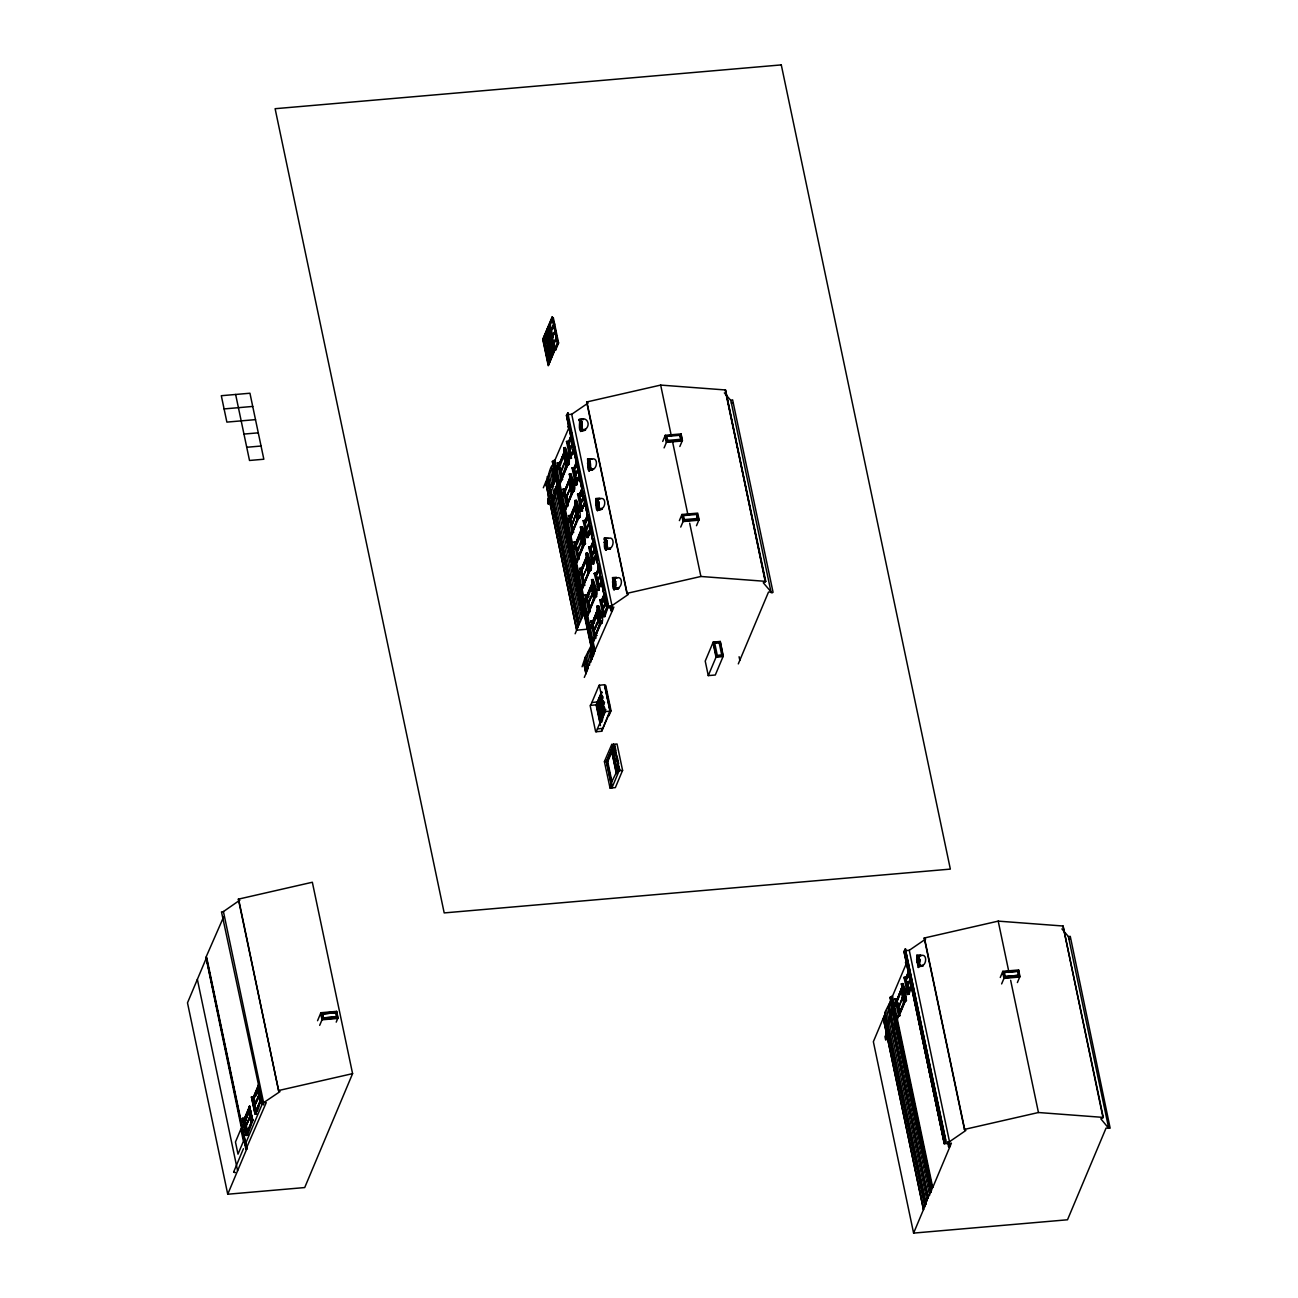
<?xml version="1.0" encoding="UTF-8"?>
<svg xmlns="http://www.w3.org/2000/svg" width="1298" height="1298" viewBox="0 0 1298 1298"><rect width="100%" height="100%" fill="white"/><g stroke="black" fill="none" stroke-linecap="round" stroke-linejoin="round"><path stroke-width="1.5" d="M553.646 486.555L550.271 486.912C556.696 481.444 555.187 447.859 548.081 476.48L579.151 624.241L578.275 624.354L547.172 476.674L548.081 476.48M554.571 472.878L554.441 476.999M887.816 1022.938L891.986 1013.04L892.002 1008.952M589.081 471.028C589.941 468.448 596.382 470.217 590.184 469.795L589.081 471.028C586.371 469.081 588.773 459.508 587.702 460.384L587.54 458.859L591.758 459.135C597.551 456.945 597.615 466.647 593.803 468.886L589.876 469.957L593.803 468.886M605.744 550.222C603.018 548.275 605.42 538.702 604.349 539.579L604.187 538.053L608.405 538.329C614.197 536.139 614.262 545.841 610.449 548.081L606.409 548.421L605.744 550.222L606.831 548.989L609.979 549.086L606.361 549.395L606.15 548.145A4.819 1.217 85.1 0 0 606.166 541.688A4.819 1.217 85.1 0 0 604.349 539.579M614.068 589.827C611.342 587.864 613.743 578.291 612.672 579.168L612.526 577.659L616.728 577.934C622.521 575.728 622.586 585.43 618.789 587.669L614.733 588.026L614.068 589.827L615.155 588.594L618.302 588.675L614.7 589L614.473 587.734A4.819 1.217 85.1 0 0 614.489 581.277A4.819 1.217 85.1 0 0 612.672 579.168M918.303 967.464L916.664 959.644L917.264 956.918L920.98 955.588C926.772 953.381 926.837 963.084 923.024 965.323L918.984 965.68L918.303 967.464L919.406 966.247M552.834 499.049L557.199 488.989A4.559 1.152 85.1 0 0 557.264 484.9L557.215 484.268A10.011 2.531 85.1 0 0 555.869 477.924L556.031 473.802M894.695 1025.014A4.559 1.152 85.1 0 0 894.809 1020.942L894.776 1020.309A10.011 2.531 85.1 0 0 893.43 1013.965L893.722 1007.962M548.373 495.706L548.097 503.835L549.232 502.115L548.113 498.854L548.097 503.835M885.917 1031.748L886.08 1039.828M243.878 1119.606L243.927 1118.227L242.45 1118.535L246.003 1135.426L247.496 1135.182L252.867 1120.369L249.443 1106.156L252.656 1120.904M556.647 469.503L558.935 462.688L557.475 462.818L558.935 464.7L556.874 470.557L559.162 465.771L556.874 470.557M566.496 441.369L570.017 458.437L571.444 458.308L570.958 457.513C571.006 449.222 565.084 437.231 568.264 442.521L572.126 433.337M562.196 495.901L564.484 489.086L563.024 489.216L564.484 491.098L562.423 496.956L564.711 492.153L562.423 496.956M579.022 495.138C579.914 493.208 575.695 494.522 578.989 494.214M579.07 576.15C586.956 558.286 573.57 588.659 581.098 569.968C582.445 567.68 577.772 568.475 581.082 568.459M595.668 574.333C596.22 572.386 593.04 573.31 595.084 574.657M894.419 1006.599C902.305 988.735 888.919 1019.108 896.447 1000.417C897.535 997.74 892.781 998.925 896.804 1000.012L903.051 985.133L901.591 985.263L902.207 987.145M249.881 1106.107L244.235 1119.509L242.466 1118.357L243.31 1119.655M256.436 1113.862C255.722 1112.045 253.921 1115.745 256.258 1112.321L256.436 1113.862L255.008 1113.976L251.455 1097.086L252.948 1096.794C255.771 1110.131 255.089 1122.429 261.158 1098.433M575.906 481.12C577.951 477.615 570.13 468.286 573.505 467.637L574.041 469.973L577.123 462.623M569.173 516.377L568.573 515.614L570.033 515.484L570.276 517.853L572.434 517.659M573.521 549.752L575.809 544.949L573.521 549.752L575.582 543.894L574.122 542.012L575.582 541.883L578.892 557.41L585.155 542.548L583.694 542.661L578.681 556.355M584.603 520.433C585.771 526.079 582.25 520.887 584.603 520.433L587.686 534.922L589.552 534.76M589.795 548.551L588.692 546.961L590.152 546.831L590.687 549.168L593.77 541.818M586.063 596.09L585.22 594.809L586.68 594.679L586.923 597.048L589.081 596.853M591.628 622.488L590.768 621.207L592.229 621.077L592.472 623.446L594.63 623.251M600.39 600.536L599.79 599.757L601.25 599.627L601.493 602.012L603.651 601.801M905.728 980.363L904.041 977.41L905.501 977.28L908.989 994.349L911.894 985.458M564.435 451.558L559.178 465.057L564.873 452.158M566.999 463.694L568.281 462.299C565.198 463.646 563.738 474.176 562.245 478.232L568.508 463.354L567.031 463.467M570.439 476.966L564.727 491.455L570.422 478.556M572.548 490.06L573.83 488.697C568.751 493.078 574.349 476.252 569.384 474.062L570.86 473.948C572.029 477.567 577.886 490.53 572.775 491.115M576.929 510.958L578.21 509.546L576.75 509.676M578.097 516.458L578.973 517.61M581.147 530.817L575.825 544.251M589.26 569.368L584.149 583.857L590.704 568.946L589.243 569.059M589.438 570.39L586.404 554.814L587.702 554.684L581.163 569.595L581.666 570.617L587.085 557.751M592.212 583.581L586.923 597.048M594.744 595.652L595.409 597.34M594.971 596.739L591.953 581.212L594.208 586.534L591.596 579.654L593.056 579.525C594.095 583.516 600.163 595.084 595.068 596.804M597.534 608.924L597.891 610.563M592.472 623.446L597.615 609.362M595.247 636.653L600.341 621.856L601.801 621.726L595.247 636.653L600.52 623.105M902.142 988.216L902.224 986.983M904.544 999.736L905.826 998.324L904.365 998.454L904.641 1000.223M904.771 1000.758L901.753 985.263L903.83 990.601L904.82 998.957M261.661 1097.865L255.966 1112.37M567.226 463.808L567.648 465.365M572.775 490.206L573.213 491.764M578.145 516.263L579.606 516.15L573.051 531.06L578.324 516.604L578.762 518.145M581.536 529.762L581.244 531.385M584.246 544.04L583.873 543.002L584.311 544.543M600.893 623.235L600.536 622.196L600.958 623.738M904.771 999.833L905.209 1001.391M261.482 1100.996L262.715 1101.807L261.498 1100.964M583.938 430.238L580.758 431.439C580.303 428.762 585.836 432.023 585.479 429.281C591.401 424.543 586.55 415.603 579.379 419.903L583.435 419.546M600.585 509.433L597.404 510.633L598.378 509.627M233.656 1171.98L235.035 1172.532L233.656 1171.98L243.424 1148.714M262.245 1104.03L263.575 1104.63L262.245 1104.03L244.998 1144.982M581.731 430.433L581.179 429.346A4.819 1.217 85.1 0 0 581.196 422.888A4.819 1.217 85.1 0 0 579.379 420.779L579.216 419.27M580.66 424.706A4.365 1.103 85.1 0 0 580.774 425.841L580.936 426.799L579.979 425.906A4.365 1.103 85.1 0 1 579.995 421.769L580.952 421.12M585.544 430.011L581.553 430.368L581.553 429.2A5.565 1.412 85.1 0 0 581.342 422.548A5.565 1.412 85.1 0 0 579.541 419.627L579.379 419.903M580.774 420.649A4.365 1.103 85.1 0 0 580.498 420.73L581.991 428.243A4.365 1.103 85.1 0 0 582.185 427.383M581.91 428.827L582.072 428.243A4.365 1.103 85.1 0 0 582.007 424.105L581.845 423.132L580.401 427.918A4.365 1.103 85.1 0 0 581.569 429.265L580.985 421.006M588.562 460.774L588.319 461.358A4.365 1.103 85.1 0 0 588.302 465.495L588.546 466.469L590.119 462.542M589.746 469.243L589.876 468.789A5.565 1.412 85.1 0 0 589.665 462.153A5.565 1.412 85.1 0 0 587.864 459.232L591.758 459.135M591.109 467.767L590.395 467.832M602.126 508.475L598.037 509.806L597.826 508.54A4.819 1.217 85.1 0 0 597.843 502.083A4.819 1.217 85.1 0 0 596.025 499.973L595.863 498.464L600.082 498.74C605.874 496.534 605.939 506.236 602.126 508.475L598.2 508.394A5.565 1.412 85.1 0 0 597.989 501.742A5.565 1.412 85.1 0 0 596.204 498.821L600.082 498.74M597.583 505.993L596.626 505.1A4.365 1.103 85.1 0 1 596.707 500.947L597.145 499.925A4.365 1.103 85.1 0 1 597.729 500.055M596.707 500.947L598.216 508.459A4.365 1.103 85.1 0 1 597.129 507.096L598.232 501.288A4.365 1.103 85.1 0 0 598.021 500.541M597.648 499.633A4.819 1.217 85.1 0 0 596.48 504.776A4.592 1.168 85.1 0 0 598.573 508.086L598.654 507.437A4.365 1.103 85.1 0 0 598.735 503.283L599.287 502.261M596.853 500.282L598.719 507.437M605.906 545.598L604.949 544.689A4.365 1.103 85.1 0 1 604.965 540.552L605.468 539.53A4.365 1.103 85.1 0 1 606.637 540.877L605.452 546.701A4.365 1.103 85.1 0 0 606.539 548.064L606.409 548.421M607.756 546.961L607.042 547.026M612.526 577.659L616.518 577.302M613.37 580.141L613.289 580.141A4.365 1.103 85.1 0 0 613.289 584.295L613.516 585.252M614.733 588.026L614.863 587.588A5.565 1.412 85.1 0 0 614.635 580.936A5.565 1.412 85.1 0 0 612.851 578.016L616.728 577.934M923.024 965.323L918.935 966.637L918.724 965.388A4.819 1.217 85.1 0 0 918.741 958.93A4.819 1.217 85.1 0 0 916.923 956.821L916.761 955.296L920.769 954.955M918.481 962.84L917.524 961.948A4.365 1.103 85.1 0 1 917.605 957.794L918.53 957.048M918.984 965.68L919.098 965.241A5.565 1.412 85.1 0 0 918.887 958.589A5.565 1.412 85.1 0 0 917.102 955.669L916.761 955.296M919.373 964.868L919.617 964.284A4.365 1.103 85.1 0 0 919.73 963.408M239.789 900.195L223.061 911.829L221.487 911.861L262.488 1103.43L280.027 1091.586L278.583 1090.531L238.345 899.157L312.347 882.251L352.585 1073.641L304.706 1187.556L227.734 1194.225L187.496 1002.835L206.382 957.94L246.604 1149.314L206.382 957.94M574.608 446.561L570.747 455.76L571.509 458.194L570.049 458.324L574.349 449.433M579.881 473.608L576.296 482.158C576.036 483.959 576.312 486.555 576.815 483.181L579.898 475.831M904.917 999.833L899.287 1013.251C899.011 1015.036 899.287 1017.632 899.79 1014.257L906.053 999.379L904.592 999.509M252.948 1096.794L252.948 1097.605M573.505 468.464L573.505 467.637M570.033 516.312L570.033 515.484M573.294 548.697L575.582 541.883M590.152 547.659L590.152 546.831M586.68 595.506L586.68 594.679M597.989 609.33L592.261 622.391L592.229 621.077M601.25 600.455L601.25 599.627M905.501 979.292L905.501 977.28M205.652 958.005L223.694 916.745M551.536 330.698L550.677 330.779L554.538 323.575L553.289 317.637L552.137 317.734L542.84 339.865L549.038 325.117M551.131 328.719L550.287 324.76L553.289 317.637M547.269 337.983L546.426 334.624L549.314 328.086L550.028 331.444L547.139 337.999L549.914 331.315L549.168 328.491L546.539 334.754L547.269 337.594M544.219 340.287C548.47 325.782 545.987 352.78 544.105 340.157L546.15 335.63L546.847 338.989L544.803 343.532M547.269 340.968L545.338 345.641L546.069 348.854L545.225 345.511C547.107 329.676 549.476 355.847 547.269 341.374M550.303 333.44L547.545 339.979C547.983 352.585 554.327 324.159 548.405 342.932C546.101 340.076 551.374 328.362 551.001 336.815M552.396 329.449L554.652 324.111L553.792 324.176M545.939 348.87L547.87 344.213L546.069 348.464M545.793 352.521L555.317 330.098L554.068 324.159L551.082 331.282L552.331 337.22M547.61 356.187C544.722 353.348 552.039 341.585 546.88 352.959L547.61 356.187L549.525 351.661L548.665 348.302M552.575 343.986L549.946 350.655L549.086 347.296L551.975 340.757L549.2 347.426M547.48 356.204L549.411 351.531L548.811 348.691M549.946 350.655L552.688 344.116L551.828 340.774M553.694 349.34L551.066 356.009L550.206 352.65C553.045 342.575 556.307 345.625 550.466 352.764L551.066 355.603L553.548 349.357M548.6 361.542C546.393 346.598 548.843 372.769 550.53 356.869L549.784 354.046L547.999 358.313L549.784 353.656L550.644 356.999L548.746 361.136M552.137 317.734L557.475 343.078L548.454 365.192L543.116 339.849M554.473 350.2L555.625 350.103L558.611 342.98L557.361 337.042L556.501 337.123M246.328 1120.401L244.17 1120.612L243.943 1119.557L249.362 1106.675M252.964 1098.108L258.383 1085.225M244.17 1120.612L249.816 1107.194L252.218 1120.937M253.191 1099.163L258.886 1084.674L253.256 1098.076L251.488 1096.924L255.041 1113.862L256.501 1113.733M253.597 1099.26L258.124 1088.097M249.849 1116.653L248.664 1110.974L249.865 1108.395M257.621 1089.963L253.678 1099.357L254.781 1104.63L258.724 1095.252L257.669 1089.541M246.117 1124.263L245.371 1120.742L247.35 1116.037M255.706 1096.161L257.685 1091.472M249.719 1116.702L245.776 1126.08L244.657 1120.791L249.881 1107.697L252.445 1120.401L246.036 1135.312L242.466 1118.357M249.849 1116.361L250.985 1113.684M259.989 1092.235L259.584 1094.847M245.825 1126.632L251.066 1113.781M254.846 1105.198L260.087 1092.332M249.849 1117.351L245.906 1126.729L247.026 1132.018M249.995 1117.026L251.114 1114.333M260.135 1092.9L259.73 1095.512M246.944 1133.803L252.656 1119.314M255.738 1111.299L261.385 1097.897M246.701 1133.446L246.393 1134.987M246.734 1132.748L252.429 1119.85M256.031 1111.266L261.433 1098.4M246.717 1135.036L244.154 1121.31M255.949 1113.067L255.495 1112.532M245.89 1149.379L205.944 957.324M227.734 1194.225L246.604 1149.314M246.182 1148.714L266.252 1102.602L263.64 1102.813L223.402 911.439M566.447 415.376L606.685 606.766L566.447 415.376L567.778 412.878L608.308 604.235L607.545 606.052L611.958 605.663L628.329 594.435L626.885 593.381L700.888 576.474L765.739 581.358L725.501 389.968L660.666 385.084L586.647 401.991L626.966 593.608M566.885 415.344L606.701 607.74L613.857 607.107L612.445 610.466C609.233 611.423 614.603 610.969 611.342 607.188M569.384 424.527L567.307 414.662L568.07 412.845M317.556 1020.715L320.898 1012.732L336.653 1011.369L338.015 1017.843L336.214 1022.126M591.012 645.836L585.171 657.437L587.41 668.064L594.354 653.511L593.008 653.105L552.38 461.407L554.96 460.109L569.157 427.204L568.07 427.366L569.254 427.496M543.327 487.788L547.902 476.918L550.79 490.709M322.439 1013.981L335.582 1012.716L336.36 1016.853L323.283 1017.989L322.439 1013.981L335.582 1012.716M319.681 1025.339L322.261 1019.206L320.898 1012.732M561.953 478.264L567.372 465.382L563.754 447.875L565.311 447.55C566.35 451.526 572.402 463.094 567.323 464.83M566.626 454.446L565.311 447.55M559.178 465.057L564.89 450.568M570.812 438.059L568.199 443.624L571.834 433.37M568.199 443.624L572.061 434.424M568.183 444.322L566.463 441.547M564.873 452.564L560.379 465.187M571.947 435.722L569.4 443.754M552.429 486.766L555.901 478.118M555.933 478.735L556.988 484.446L553.678 492.705M548.519 503.802L548.535 498.821M560.785 470.833L566.496 458.226M569.79 449.384L573.083 441.271M566.123 458.502L561.628 471.125M573.197 441.661L570.649 449.692M580.141 426.864L581.585 422.093A4.365 1.103 85.1 0 0 581.309 421.347M553.629 492.153L557.621 484.284M336.653 1011.369L337.772 1018.443L322.018 1019.806L320.655 1013.349M559.649 483.765C564.435 470.265 559.909 487.999 559.422 482.71L561.71 477.907L559.162 465.771M561.726 477.21L567.372 463.792M561.71 477.907L559.422 482.71M570.731 456.458L570.017 458.437M570.747 455.76L574.397 447.339M567.226 465.398L566.415 454.268L563.835 447.664M550.628 505.084L551.65 502.651M570.974 456.815L574.057 449.465M336.36 1016.853L323.348 1017.859L322.504 1013.852M572.921 491.78L569.384 474.062M574.333 491.098L570.86 473.948M570.146 478.589L570 476.999M564.727 491.455L569.919 477.518M573.521 468.967L576.62 461.601M576.912 461.569L573.813 468.919L572.045 467.767L575.566 484.835L576.28 482.856L576.993 484.706M573.748 470.022L576.831 462.656M573.732 470.72L573.456 469.341M565.214 491.65L570.422 478.962M574.235 470.201L576.166 465.317M571.201 483.278L570.406 487.221L570.017 481.866M566.334 496.923L570.276 487.545M575.339 475.49L577.967 469.227L575.403 476.041M571.623 484.625L566.382 497.491L570.406 488.21M571.672 485.192L570.552 487.87L571.655 493.159M575.485 476.139L578.113 469.892M572.791 489.492L567.502 504.662L574.057 489.752L572.58 489.865M567.486 505.36L565.198 510.163L566.317 505.896M567.275 503.608L572.921 490.19M566.593 505.896L564.971 509.108M576.296 482.158L579.687 474.776M565.198 510.163L567.21 505.344M567.502 504.662L572.953 491.017L571.964 480.666L573.424 480.536M576.523 483.213L579.606 475.863M589.389 464.749L588.805 467.507A4.365 1.103 85.1 0 0 589.892 468.87M578.47 518.178L574.852 500.671L576.409 500.347C578.097 504.224 582.51 516.507 578.616 517.642L575.306 502.018L577.383 507.356L578.194 515.728M577.35 505.457L576.409 500.347M569.595 520.157L567.972 523.354L569.092 519.103M570.065 516.799L575.549 503.397L575.695 504.987M581.455 496.209L579.297 496.42L579.07 495.365L582.169 487.999M569.368 519.086L567.745 522.299M575.76 503.9L570.341 516.766L568.573 515.614L572.11 532.683L573.602 532.44L573.343 531.028L572.142 532.569L573.456 532.31M575.988 503.364L576.604 501.888L575.144 502.018L575.42 503.77M582.461 487.967L579.07 495.365M567.972 523.354L570.26 518.551L572.807 530.704L570.747 536.561L573.035 531.758L570.747 536.561M570.276 517.853L575.923 504.435M579.297 496.42L582.38 489.054M571.477 517.983L575.988 504.954M579.281 497.118L578.827 496.582M579.703 496.501L582.38 490.125M570.763 518.048L575.42 508.605M582.413 490.352L580.498 496.55M575.825 513.943L572.596 523.272M583.516 495.625L581.601 501.823M571.931 523.889L577.172 511.023M580.952 502.44L583.581 495.787M575.955 514.608L572.726 523.921M577.221 511.59L576.101 514.268L577.204 519.557M583.662 496.29L581.747 502.488M577.918 515.209L575.485 502.001M578.34 515.89L573.051 531.06M570.52 535.506L572.807 530.704M572.84 530.006L578.47 516.588M585.447 502.229L582.072 509.611L584.944 501.19M581.845 508.556L584.457 503.007M582.072 509.611L585.155 502.261M578.6 557.459L584.019 544.576L580.401 527.069L581.958 526.728C585.268 528.026 586.112 550.028 583.873 543.002M580.693 528.416L580.969 530.168M585.43 543.894L581.958 526.728M575.614 543.197L581.098 529.795M584.619 521.764L587.718 514.397M582.153 528.286L575.906 543.164L574.122 542.012L577.659 559.081L579.151 558.838L578.892 557.41L577.659 559.081L579.151 558.838M587.231 516.198L584.911 521.715L583.143 520.563L586.664 537.632L588.172 537.388L590.233 530.46M581.098 531.385L582.38 529.341L580.92 529.47M584.846 522.818L587.945 515.452M576.231 544.349L581.536 531.353M585.252 522.899L588.221 515.42M580.401 534.727L582.25 531.985L580.401 534.727L581.504 540.017M588.611 515.176L586.047 522.932M577.432 550.028L582.64 537.323M586.436 528.578L589.73 520.466M582.786 537.697L578.275 550.32M589.86 520.855L587.296 528.886M596.804 506.058L598.443 502.131M576.296 562.959C581.082 549.46 576.555 567.194 576.069 561.904L578.356 557.102L575.809 544.949M578.389 556.404L584.019 542.986M586.647 532.18C587.248 536.317 587.053 539.627 587.394 534.954L590.493 527.588M578.356 557.102L576.069 561.904M587.377 535.652L588.091 537.502M590.006 529.406L587.394 534.954M587.621 536.009L591.482 526.81M584.149 583.857L589.568 570.974L585.95 553.467L587.507 553.126C588.611 555.301 594.533 573.002 589.341 569.919M586.242 554.814L587.085 556.161M588.821 560.022L587.507 553.126M578.843 575.095L581.147 570.293L579.654 568.573L583.208 585.479L584.7 585.236L584.441 583.808C582.121 587.248 583.905 583.532 584.635 585.349M581.163 569.595L586.647 556.193L586.793 557.767M590.168 548.162L594.046 538.962M593.559 540.763L590.46 548.113L588.692 546.961L592.212 564.03L593.721 563.786L596.545 555.025M581.374 570.649L586.891 556.534M590.395 549.216L593.494 541.85M581.861 570.844L587.085 558.14M590.882 549.395L594.159 541.315M582.98 576.426L588.903 563.656M591.985 554.976L595.279 546.864M583.11 576.783L588.335 564.095M595.409 547.253L592.845 555.284M589.438 568.686L589.016 569.708L590.152 569.611M581.845 589.357C586.631 575.858 582.104 593.592 581.618 588.302L583.922 583.5L581.358 571.347M593.657 563.9C592.034 560.752 592.926 566.253 592.943 561.353L596.82 552.153M583.922 583.5L581.618 588.302M583.938 582.802L589.665 569.741M592.943 561.353L596.593 552.932M589.86 570.942L588.611 559.86L590.071 559.73M593.17 562.407L596.269 555.041M605.128 545.663L606.783 541.737A4.592 1.168 85.1 0 0 605.03 539.903A4.592 1.168 85.1 0 0 605.257 546.539A4.592 1.168 85.1 0 0 607.026 547.204M595.117 597.372L591.596 579.654M596.528 596.691L593.056 579.525M592.423 583.646L592.196 582.591L592.342 584.165M586.242 599.335L584.619 602.548L585.739 598.281M586.712 595.993L592.115 583.11M599.319 568.216L595.944 575.614L598.816 567.194M586.015 598.281L584.392 601.493M599.108 567.161L595.717 574.56M584.619 602.548L586.907 597.745L589.097 608.162M595.944 575.614L599.043 568.248M592.634 584.149L587.215 597.015L589.698 610.255L595.636 596.804M592.634 584.538L588.14 597.177M599.027 569.303L596.431 575.793L597.891 579.249M590.768 590.931L591.353 587.864M593.17 587.799L593.657 589.195M575.144 633.765L578.957 624.679L551.618 494.652M579.151 624.241L584.084 612.851M588.529 602.515L592.472 593.137M597.534 581.082L600.163 574.819M588.578 603.083L593.819 590.217M600.228 574.982L597.599 581.634L600.309 575.485M592.602 593.803L588.659 603.181L590.119 606.637M593.884 590.785L592.748 593.462L593.867 598.751M594.987 595.084L589.779 609.151M587.394 615.755C592.18 602.256 587.653 619.99 587.167 614.7L588.513 611.488M589.487 609.2L595.117 595.782M600.552 585.09L598.719 588.805L601.591 580.384M588.789 611.488L587.167 614.7M598.492 587.751L601.883 580.352M589.698 610.255L594.89 596.317M598.719 588.805L601.818 581.439M662.726 441.417L665.306 435.284L681.061 433.921L682.424 440.395L679.844 446.512M600.666 623.77L597.064 606.263L598.605 605.923C599.644 609.914 605.712 621.482 600.617 623.202M664.089 447.891L666.669 441.758L665.306 435.284M667.691 440.541L666.896 436.404L679.99 435.268L680.817 439.276L667.74 440.411M599.027 608.535L598.605 605.923M595.798 638.032L594.306 638.259L595.539 636.604L595.798 638.032L594.306 638.259L590.768 621.207L592.553 622.359L597.745 608.989M591.791 625.733L590.168 628.946L591.969 623.089M601.266 600.942L604.365 593.592M591.564 624.679L589.941 627.891M603.878 595.393L601.558 600.909L599.79 599.757L603.31 616.826L604.819 616.582L608.421 605.971M590.168 628.946L592.456 624.143M601.493 602.012L604.592 594.646M598.183 610.547L592.878 623.543L595.328 635.549L597.177 635.387M602.694 602.126L604.868 594.614M598.881 619.146L597.048 613.922L598.897 611.18M601.98 602.191L605.274 594.37M595.652 618.886L597.632 614.197L593.689 623.575M598.167 619.195L598.946 615.268L600.406 615.138L599.79 616.615M605.728 601.217L603.813 607.415M594.127 629.481L600 616.453M603.148 608.032L605.777 601.38M600.13 625.084L598.297 619.86L600.147 617.118M605.858 601.883L603.943 608.064M615.106 581.326L614.879 580.482L613.776 586.29A4.365 1.103 85.1 0 0 614.863 587.653L613.792 579.119A4.365 1.103 85.1 0 1 614.603 579.735M606.685 606.766L608.308 604.235M600.747 623.251L600.536 622.196M582.088 666.766L585.171 657.437M592.943 642.153C597.729 628.654 593.202 646.388 592.715 641.098L595.019 636.296L592.829 625.879M595.036 635.598L600.666 622.18M601.834 604.446C603.375 606.766 603.684 622.213 604.041 614.149L607.123 606.734M595.019 636.296L592.715 641.098M604.024 614.846L604.819 616.582M604.041 614.149L607.432 606.75M604.268 615.203L608.129 606.004M679.99 435.268L680.817 439.276M681.061 433.921L681.823 439.373M593.008 653.105L552.851 461.52M593.089 652.91L594.484 651.547L554.246 460.173M584.311 677.394L588.124 668.308L585.901 657.68M594.484 651.547L612.169 611.131M590.671 705.333L599.092 685.279L604.576 684.711L610.125 711.109L604.641 711.677L596.22 731.731M600.471 725.598L596.106 704.863L601.688 691.607M601.639 692.483L596.22 705.398L601.964 692.386M597.599 705.82C599.27 689.384 601.72 716.545 599.53 701.537C595.896 702.867 599.368 713.868 597.632 705.674M599.919 700.287L602.012 695.241M603.148 696.848L600.52 703.127L600.065 700.271L602.045 695.566M599.984 704.392L598.346 708.643M598.2 709.049L600.13 704.376M602.645 698.405L600.666 703.5L600.065 700.271M599.465 714.387L598.751 711.012L600.52 706.501L598.719 711.158L599.319 714.387L601.363 709.86L600.52 706.501M604.414 702.186L601.639 708.87L600.942 705.495L603.002 700.596M601.785 708.448L601.185 705.609L603.132 700.579M679.373 520.612L681.953 514.479L697.707 513.116L699.07 519.573L696.491 525.706M599.319 714.387L601.25 709.73M601.785 708.854L604.527 702.315M599.173 718.037L603.894 706.81M600.147 718.346L602.191 713.819L602.905 717.177C600.877 732.137 598.54 707.994 601.006 721.704M604.673 707.913L602.483 712.829L603.327 716.172L605.387 711.272M600.406 718.475L602.191 714.208L602.905 717.177M604.706 708.237L602.58 712.959L603.181 715.798M680.736 527.069L683.316 520.952L681.953 514.479M684.338 519.735L683.543 515.598L696.637 514.462L697.48 518.47L684.387 519.606M600.86 721.72L602.791 717.048M603.181 716.188L605.825 709.519M596.106 704.863L590.103 705.382L595.652 731.78L601.655 731.261L609.914 710.85L604.576 685.506L605.728 685.409L606.977 691.347L606.117 691.428M601.655 731.261L610.482 710.801L609.233 704.863M608.94 704.895L609.8 704.814L611.05 710.752L609.005 715.62L607.853 715.717M696.572 514.592L697.48 518.47M611.91 787.107L606.588 761.764L613.597 745.068L614.749 744.971L615.998 750.909L615.138 750.99L617.361 757.383L616.501 757.448L617.475 757.902L618.724 763.841L617.864 763.922L620.071 770.314L618.935 770.412M613.5 746.642L612.137 749.887L613.37 755.825M611.829 781.169L607.724 761.666L611.893 751.753M614.457 752.613L613.094 755.858L613.954 755.777M614.749 752.58L613.208 756.377L614.068 756.312M614.846 753.116L613.483 756.361L614.733 762.299M615.82 759.07L614.457 762.315L615.317 762.25M616.096 759.054L614.554 762.851L615.414 762.77M616.209 759.573L614.846 762.818L616.096 768.757M617.183 765.544L615.804 768.789L616.664 768.708M617.459 765.512L615.917 769.325L616.777 769.243M622.586 770.379L615.349 787.61L610.044 788.064L611.455 782.434L617.102 770.947L622.586 770.379L617.037 743.981L611.747 744.435L604.397 761.585L610.044 788.064M713.219 642.056L705.22 661.088L708.27 675.609L715.295 675.009L723.294 655.977L720.244 641.455L713.219 642.056L716.285 656.577L708.27 675.609M719.108 642.932L714.76 643.305L717.291 655.376L721.704 654.857L719.157 642.802M720.244 641.455L723.035 656.577L716.025 657.194L712.975 642.656L716.48 642.364M738.302 663.895L768.481 592.115L771.093 591.888L763.273 582.753L765.739 581.358M903.992 951.418L944.23 1142.808L903.992 951.418L905.323 948.919L945.853 1140.277L945.09 1142.078L949.503 1141.705L965.874 1130.461L964.43 1129.422L1038.449 1112.516L1103.284 1117.4L1063.046 926.009L998.211 921.126L924.208 938.032L964.511 1129.649M904.43 951.385L944.246 1143.765L951.402 1143.149L949.99 1146.507L948.562 1146.621L947.735 1142.678M906.929 960.569L904.852 950.704L905.615 948.887M906.604 963.619L905.631 963.408L906.458 963.262L892.505 996.15L889.925 997.448L891.061 997.773M884.717 1012.716L925.685 1204.349L884.749 1012.635L890.558 1001.115L930.796 1192.505L890.379 1001.229M885.447 1012.959L873.359 1041.71L913.597 1233.1L1067.508 1219.779L1106.026 1128.157L1108.638 1127.93L1068.4 936.539L1061.894 928.93M899.498 1014.306L904.917 1001.423L901.396 983.706L904.008 990.585M901.299 983.9L902.856 983.576L904.171 990.471M901.996 986.642L901.996 988.232M894.192 1005.544L896.48 1000.742L895.003 999.022M901.656 990.033L896.723 1001.099L901.915 987.161M905.517 978.595L909.379 969.395M908.908 971.212L905.809 978.562L904.041 977.41L907.562 994.479L909.071 994.236M896.723 1001.099L901.85 987.454M909.606 970.45L905.744 979.649L908.357 974.1M902.645 987.664L903.278 986.188L901.818 986.318M897.21 1001.293L901.153 991.607M907.334 985.425L906.15 979.747L909.509 971.764M908.259 976.664L906.231 979.844M885.642 1039.876L884.944 1036.567L886.08 1034.863M899.173 1007.167L903.538 994.171L902.743 992.418L904.43 991.737M910.628 977.313L907.399 985.685L908.584 991.364M898.459 1007.232L902.402 997.854M902.548 997.513L903.668 994.836M910.758 977.962L908.194 985.717M918.319 956.691A4.365 1.103 85.1 0 0 918.043 956.772L919.195 965.29A4.365 1.103 85.1 0 1 918.027 963.943L919.13 958.135A4.365 1.103 85.1 0 0 918.919 957.389M918.027 963.943L919.455 959.173L919.633 960.131A4.365 1.103 85.1 0 1 919.747 961.266M896.967 1018.735L899.254 1013.949L897.194 1019.79M912.17 982.602L908.292 991.802L911.942 983.381M890.379 1035.09C896.772 1025.728 895.847 1025.177 894.533 1025.177M899.287 1013.251L905.014 1000.19L904.771 1001.439L903.96 990.309L905.42 990.179L906.41 1000.531L904.544 1000.369M908.275 992.499L907.562 994.479L911.618 985.49M1000.271 977.459L1002.851 971.326L1018.606 969.963L1019.968 976.42L1017.389 982.554M1004.441 972.429L1017.535 971.31L1004.441 972.429L1005.236 976.583L1018.378 975.317L1005.236 976.583M1001.634 983.916L1004.214 977.783L1002.851 971.326M944.23 1142.808L945.561 1140.293L905.323 948.919M944.246 1143.765L944.668 1142.759M1018.606 969.963L1019.368 975.415M924.987 1204.009L931.899 1189.536L930.634 1188.936M948.497 1146.767L949.714 1147.172L932.743 1187.524L930.195 1189.033L889.925 997.448M913.597 1233.1L925.685 1204.349M916.664 959.644L918.611 957.875M730.855 400.498L732.607 399.816L773.056 592.261L772.196 592.829L771.142 592.667L730.855 400.498L724.349 392.888M578.016 467.118L576.361 467.085L577.172 466.826M583.337 492.461L581.731 492.526L582.51 491.893M597.94 559.308A2.921 1.233 -11.9 0 0 597.437 559.503L596.463 559.032M1068.335 936.669L1070.266 936.377L1110.147 1128.157L1108.67 1128.286L1100.818 1118.779L1103.284 1117.4M555.885 477.891L555.755 477.55A4.559 1.152 85.1 0 0 554.538 476.577M562.505 479.643L560.996 479.887L562.245 478.232C563.056 481.25 561.92 477.859 560.996 479.887L557.475 462.818L559.243 463.97L565.506 449.092L563.803 449.789L564.598 452.191M568.053 506.042L566.561 506.285L567.794 504.63L567.567 505.603M582.624 510.99L581.115 511.234L582.364 509.579C582.283 512.499 582.218 508.102 581.115 511.234L577.594 494.165L579.362 495.317L579.054 494.035M599.27 590.184L597.761 590.428L599.011 588.773L598.865 589.892M590.184 611.747L589.99 610.206C586.988 613.743 592.018 609.914 588.757 611.877L585.22 594.809L587.004 595.96L593.251 581.082L591.791 581.212L592.066 582.964M581.39 430.611L584.992 430.287M590.119 468.529L588.821 460.336A4.365 1.103 85.1 0 1 589.909 461.682A4.592 1.168 85.1 0 0 588.091 463.175A4.592 1.168 85.1 0 0 589.925 469.081M587.702 460.384A4.819 1.217 85.1 0 1 589.519 462.494A4.819 1.217 85.1 0 1 589.503 468.951L589.714 470.201L593.267 469.324M598.037 509.806L601.655 509.481M608.405 538.329L604.527 538.427A5.565 1.412 85.1 0 1 606.312 541.347A5.565 1.412 85.1 0 1 606.539 547.983L605.176 539.871L606.88 547.61M606.766 547.724L606.539 548.064A4.365 1.103 85.1 0 1 605.452 546.701M606.361 549.395L609.914 548.519M614.7 589L618.237 588.124M918.724 965.388L918.919 966.588M567.258 505.636L566.561 506.285L563.024 489.216L564.792 490.368L571.055 475.49L569.595 475.62L569.871 477.372M765.252 581.618L725.501 389.968M1063.046 926.009L1103.008 1117.659M579.103 419.676L583.224 418.913M595.75 498.87L599.871 498.108M597.404 510.633C594.695 508.686 597.096 499.113 596.025 499.973M567.307 414.662L571.72 414.273L588.091 403.045L586.647 401.991M904.852 950.704L909.265 950.314L925.636 939.087L924.208 938.032M550.417 470.931L552.688 481.169M549.2 473.802L551.488 484.04M546.783 479.546L577.934 627.112M555.155 493.5L581.569 618.497M553.954 496.371L580.449 621.466M588.416 651.693L590.833 662.207M587.215 654.565L589.633 665.079M584.798 660.309L587.118 670.741M585.998 673.694L583.776 663.067L585.901 673.613M591.856 702.526L597.34 701.942M597.404 728.924L602.889 728.34M889.162 1004.1L929.595 1195.377M886.745 1009.844L927.064 1201.023M884.344 1015.588L924.663 1206.767M923.543 1209.736L883.321 1018.346L923.446 1209.639M262.261 1102.7L261.076 1102.489L261.628 1101.531M609.979 549.086L610.449 548.081M618.302 588.675L618.789 587.669M923.105 966.053L920.412 966.458M571.801 439.633L570.585 439.633L571.412 439.097M571.834 440.785L570.812 440.687L571.623 440.152M588.675 519.881L587.459 519.881L588.27 519.346M591.239 532.018L590.055 532.115L590.833 531.482M909.574 976.729L908.405 976.81L909.168 976.193M574.397 453.343L573.635 453.976L574.819 453.635M585.252 506.22L585.495 506.139M593.575 545.809L593.835 545.744M598.297 589.941L594.241 573.359L596.009 574.511L595.701 573.229M587.442 463.191L588.708 462.802L587.832 462.883M595.766 502.797L597.031 502.391M604.089 542.386L605.355 541.996L604.479 542.077M612.413 581.991L613.678 581.585L612.818 581.666M574.397 452.921L573.408 452.921L574.187 452.288M591.255 533.17L590.233 533.072L591.207 532.797M593.819 545.322L592.797 545.225L593.608 544.689M909.168 975.771L908.178 975.755L908.957 975.139M568.638 425.89L567.859 426.523L569.043 426.182M576.961 465.495L576.945 466.193M579.735 478.686L579.476 479.433M579.946 479.741C577.61 480.698 582.234 480.633 580.563 479.254M585.284 505.084L584.506 505.717L586.063 505.376M588.059 518.291L587.28 518.924L588.692 518.519M596.609 558.935L595.831 559.568L596.755 559.195M601.931 584.278L601.672 585.025M602.158 585.333L601.38 585.966L602.012 585.43M604.706 597.486L604.235 598.216M604.933 598.54L604.154 599.173L605.566 598.767M906.182 961.932L905.404 962.564L906.588 962.207M239.497 900.147L238.345 899.157M278.583 1090.531L352.585 1073.641M582.786 493.208L581.91 493.483L583.516 493.24M599.433 572.402C597.745 572.71 601.201 572.986 599.984 571.655M567.972 442.569L567.956 441.239M558.951 464.003L558.935 462.688M564.5 490.401L564.484 489.086L563.008 489.378M896.512 1000.044L896.48 998.73M243.943 1119.557L243.927 1118.227M593.835 546.004L594.662 546.312A2.921 1.233 -11.9 0 1 595.165 546.117M731.374 403.029L732.753 402.721L731.52 403.013M550.287 324.76L549.151 324.857L554.652 350.444L549.314 325.1M555.138 330.649L555.998 330.568L557.248 336.507L553.402 343.71L554.262 343.629M550.433 333.829L550.887 336.685M552.899 337.172L552.039 337.237L555.901 330.049L554.652 324.111M552.153 337.772L553.013 337.691M544.349 340.271L544.949 343.516M551.975 341.147L552.688 344.116M557.475 343.078L558.611 342.98M549.086 347.296L549.8 350.265M224.1 408.919L252.737 406.436M255.511 419.627L226.874 422.11L221.309 395.712L249.946 393.229L263.835 459.232L249.508 460.466L235.636 394.478M243.959 434.067L258.286 432.834M246.734 447.275L261.06 446.025M579.379 420.779C580.449 419.919 578.048 429.492 580.758 431.439M580.985 426.993L580.482 427.902A4.365 1.103 85.1 0 0 581.634 429.265M581.179 429.346L582.007 429.979M581.423 429.638L585.479 429.281M668.989 435.544L678.838 434.7M563.754 447.875L565.214 447.745M569.79 449.092L569.773 445.506M666.669 441.758L682.424 440.395M564.322 450.974L565.101 451.623L565.733 450.146L564.679 450.941M682.164 440.996L666.409 442.358L665.047 435.885M566.415 454.268L567.875 454.138M566.885 455.695L565.198 456.377L565.96 458.243M565.652 456.88L567.112 456.75M552.77 461.715L553.678 461.812M557.459 462.98L558.886 462.867M567.404 464.619L568.865 464.489M572.012 467.945L573.44 467.815M589.503 468.951L590.217 468.886A4.819 1.217 85.1 0 0 590.428 468.172A4.592 1.168 85.1 0 1 590.184 468.692M589.308 469.876L590.184 469.795M569.303 474.273L570.763 474.143M562.034 476.48L562.002 472.894M569.806 476.674L571.282 476.544M572.434 482.093L570.747 482.775L571.818 483.57M557.751 484.949L554.473 492.737M575.598 484.722L577.058 484.592M572.694 490.725L569.757 475.62M572.953 491.017L574.414 490.887M549.232 502.115L549.768 502.358M574.852 500.671L576.312 500.541M575.355 503.072L576.831 502.943M576.701 505.587L574.852 508.329L577.156 519.979M578.973 506.934L577.513 507.064L578.502 517.415L579.963 517.285M577.383 507.356L574.949 500.46M575.566 508.264L575.955 513.619C578.973 510.925 574.235 508.946 577.983 508.491L578.843 512.58M597.826 508.54L598.67 509.173M598.2 509.546L602.207 509.205M568.556 515.777L569.984 515.663M583.11 520.741L584.554 520.612M685.636 514.738L695.485 513.894M580.401 527.069L581.877 526.939M580.855 528.416L583.922 542.11L580.855 528.416L582.932 533.754L583.743 542.126M683.316 520.952L699.07 519.573M584.522 533.332L583.062 533.462L584.051 543.813L585.512 543.684M582.932 533.754L580.498 526.858M580.969 535.003L577.026 544.381M583.548 534.89L582.137 535.717M574.105 542.175L575.533 542.061M584.927 541.477L583.435 542.321M588.659 547.139L590.103 547.01M606.15 548.145L606.993 548.778M605.955 549.07L606.831 548.989M606.523 549.151L610.531 548.811M585.95 553.467L587.426 553.337M591.985 554.684L591.969 551.098M587.929 555.739L586.518 556.566M586.664 561.061L587.069 566.399M593.235 560.622L593.218 557.037M589.097 561.288L587.394 561.969L588.335 563.851M587.848 562.472L589.308 562.342M589.6 570.211L591.061 570.082M594.208 573.538L595.652 573.408M591.499 579.865L592.975 579.735M592.018 582.267L593.478 582.137M613.581 579.46L615.366 586.631A4.365 1.103 85.1 0 0 615.301 582.494L615.933 581.455M595.62 586.128L594.159 586.258L595.149 596.609L596.609 596.48M592.212 587.459L592.618 592.797L593.397 588.87L594.857 588.74M614.473 587.734L615.317 588.367M614.846 588.74L618.854 588.4M585.203 594.971L586.631 594.857M595.019 594.906L596.025 594.273L595.409 595.75L592.131 581.196M599.757 599.936L601.201 599.806M597.064 606.263L598.524 606.134M598.8 607.48L597.34 607.61L597.437 609.362M601.169 612.526L599.708 612.656L600.698 623.008L602.175 622.878M600.195 614.084L599.157 614.879M598.735 619.471L594.792 628.865M598.881 620.136L594.938 629.514M590.752 621.369L592.18 621.255M599.984 625.409L596.966 613.824M588.821 629.043L576.653 630.195L545.663 482.223L576.734 629.984M716.285 656.577L723.294 655.977M606.231 691.948L607.091 691.883L608.34 697.821L607.48 697.886M607.578 698.421L608.438 698.34L609.687 704.279L608.827 704.36M600.649 706.891L601.363 709.86M609.914 710.85L611.05 710.752M612.705 749.838L611.553 749.936L616.469 773.332M612.591 750.114L611.439 750.212L616.355 773.592M604.495 761.666L608.032 761.358M606.588 761.764L607.724 761.666M916.648 955.717L920.98 955.588M917.053 959.319L917.929 959.238M322.618 1013.17L332.466 1012.326M919.568 966.02L922.489 965.777M322.261 1019.206L338.015 1017.843M904.008 977.572L905.452 977.459M1016.383 970.726L1002.591 971.926L1003.954 978.4L1019.709 977.021M907.334 985.117L907.318 981.548M1004.214 977.783L1019.968 976.42M903.197 992.905L904.657 992.792M904.949 1000.661L906.41 1000.531M898.33 1006.567L898.297 1002.981M899.579 1012.505L899.546 1008.935M898.589 1015.799L900.049 1015.685M258.659 1085.209L261.385 1099.487M258.594 1086.28L258.464 1084.706L258.691 1085.761M886.777 1038.157L887.313 1038.4M259.584 1095.853L254.927 1105.296L256.031 1110.569M249.654 1106.642L249.589 1107.729M249.67 1107.21L249.443 1106.156L250.092 1107.162M249.313 1111.348L245.371 1120.742M251.99 1119.882L252.867 1120.369M247.496 1135.182L246.036 1135.312L247.431 1135.296M578.957 624.679L547.724 476.918M588.124 668.308L585.203 657.356M557.28 484.803L559 485.306M894.825 1020.845L896.545 1021.348M579.671 568.41L581.455 569.562L581.131 568.281M577.561 494.343L578.308 495.203M251.455 1097.086L252.591 1098.514M593.154 656.382L557.199 488.989M575.192 453.635L575.241 453.911A2.921 1.233 -11.9 0 1 575.744 453.716M556.988 489.135L558.189 490.109M899.903 1015.539L898.557 1015.912L895.02 998.86M902.856 983.576L905.42 990.179M586.047 553.256C591.32 555.333 585.284 572.272 590.476 567.875L589.422 570.99M597.145 606.052L599.757 612.932L597.518 607.61L600.568 621.304L597.68 607.594M1017.535 971.31L1018.313 975.447M998.211 921.126L1008.984 972.429M1010.655 980.315L1038.449 1112.516M924.5 938.211L964.739 1129.601M909.265 950.314L949.503 1141.705M949.163 1142.548L949.99 1146.507M907.756 964.511L909.411 972.397M910.239 976.356L913.143 990.163M913.987 994.106L917.297 1009.893M920.623 1025.68L923.527 1039.487M924.354 1043.43L927.664 1059.217M930.99 1075.004L933.895 1088.811M934.722 1092.754L938.032 1108.541M938.876 1112.483L940.531 1120.385M941.358 1124.328L945.09 1142.078M906.036 979.617L908.584 991.753M905.306 995.826L906.329 1000.726M903.376 991.137L905.42 1000.855M901.218 991.477L903.603 1003.224M897.015 1001.066L899.579 1013.203M896.707 1001.796L898.897 1012.213M896.22 1000.742L896.431 1001.796M898.995 1013.933L899.206 1014.987M892.505 996.15L932.743 1187.524M891.791 996.215L932.029 1187.589M891.401 997.14L931.64 1188.53M890.396 997.562L930.552 1189.146M885.625 1012.521L925.863 1203.895M725.225 390.244L765.447 581.634M739.081 656.739L739.828 660.276M697.789 515.338L698.811 520.19L683.056 521.553L681.693 515.079M660.666 385.084L671.439 436.388M672.689 442.31L688.037 515.306M689.692 523.208L700.888 576.474M586.956 402.185L627.194 593.559M588.594 460.676L589.389 464.441M571.72 414.273L611.958 605.663M611.618 606.523L612.445 610.466M610.19 606.637L611.017 610.595M610.125 606.783L610.952 610.725M552.477 335.192L551.65 331.217L550.79 331.298L553.954 323.624L552.705 317.686L549.719 324.808L550.969 330.747M555.625 350.103L554.376 344.165L553.516 344.23L556.68 336.555L555.43 330.617L552.445 337.74L553.694 343.678M570.211 428.47L571.866 436.371M573.943 446.236L577.269 462.007M578.097 465.966L579.752 473.851M580.579 477.794L582.234 485.695M584.311 495.56L587.637 511.347M588.465 515.29L590.119 523.175M590.947 527.118L592.602 535.019M594.679 544.884L598.005 560.671M598.832 564.614L600.487 572.499M601.315 576.458L604.219 590.266M605.046 594.208L607.545 606.052M597.21 558.448L597.437 559.503M574.949 470.152L575.695 473.656M598.394 581.682L599.141 585.187M568.492 443.575L571.039 455.728M574.041 469.973L576.588 482.126M579.589 496.371L582.137 508.524M590.687 549.168L593.235 561.32M596.236 575.566L598.784 587.718M601.785 601.964L604.333 614.116M579.054 496.063L581.472 507.518M585.187 525.252L585.917 528.708M590.736 551.65L592.569 560.314M595.928 576.312L598.118 586.712M543.408 339.167L548.73 364.511M567.372 457.999L568.784 464.7M579.606 516.15L579.881 517.496M589.568 563.592L590.979 570.293M599.173 609.265L601.055 618.173M601.574 620.671L602.077 623.089M564.387 449.205L567.096 462.932L566.463 454.543L564.208 449.222L567.599 464.846M567.664 463.759L567.875 464.814M569.936 475.603L573.424 491.212M584.311 542.953L584.538 544.008M586.582 554.798L590.087 570.406M600.958 622.148L601.185 623.202M563.754 455.533L564.857 460.822M565.003 461.471L566.106 466.761M581.65 540.666L582.753 545.955M587.199 567.064L588.302 572.353M563.673 455.436L566.058 467.183M569.222 481.834L571.607 493.581M580.32 534.63L582.705 546.377M585.869 561.028L588.254 572.775M591.417 587.426L593.803 599.173M567.177 497.523L567.924 501.044M559.47 465.025L562.018 477.161M565.019 491.423L567.567 503.559M570.568 517.821L573.132 529.957M581.666 570.617L584.23 582.753M564.711 492.153L566.901 502.569M558.675 464.7L558.886 465.755M561.45 477.891L561.661 478.946M564.224 491.098L564.435 492.153M572.548 530.687L572.759 531.742M575.322 543.894L575.533 544.949M578.097 557.085L578.308 558.14M580.871 570.293L581.082 571.347M583.646 583.483L583.857 584.538M594.744 636.28L594.971 637.334M605.16 685.458L606.409 691.396M606.507 691.931L607.756 697.87M607.87 698.389L609.119 704.343M554.96 460.109L595.198 651.499M614.181 745.02L615.43 750.958M615.528 751.493L616.777 757.432M616.891 757.951L618.14 763.889M618.254 764.425L619.503 770.363M553.857 461.115L594.095 652.488M552.38 461.407L592.651 652.991M599.287 685.166L604.836 711.564M611.747 744.435L617.296 770.834M615.041 761.812L615.869 765.706M616.209 769.292L617.037 773.251M616.939 773.543L612.023 750.163L607.156 761.715L612.072 785.112M552.315 486.636L554.879 498.383M596.788 704.7L600.601 722.791M596.512 705.366L600.309 723.473M586.079 657.242L588.319 667.87M238.654 899.336L278.664 1090.774M259.551 1089.217L260.281 1092.689M259.616 1089.72L260.346 1093.192M261.239 1097.897L261.466 1098.952M258.919 1095.48L260.119 1101.158M257.621 1089.671L258.805 1095.35M258.87 1095.609L260.054 1101.288M254.392 1099.292L255.138 1102.813M253.532 1101.596L255.365 1110.277M251.098 1122.592L248.599 1111.12M249.849 1117.059L251.049 1122.738M246.62 1126.68L247.366 1130.201M244.462 1120.563L247.026 1132.716M206.658 957.259L246.896 1148.649M197.361 979.39L237.599 1170.764M919.39 959.173L919.552 960.147A4.592 1.168 85.1 0 0 918.87 957.21M615.22 581.52L615.382 582.477M892.083 1012.602A4.559 1.152 85.1 0 1 893.267 1013.592M919.649 964.609A4.819 1.217 85.1 0 1 917.524 962.645A4.819 1.217 85.1 0 1 918.221 956.237M918.887 957.015A4.819 1.217 85.1 0 1 919.828 962.532M919.601 964.446A4.592 1.168 85.1 0 1 917.572 962.564A4.592 1.168 85.1 0 1 918.238 956.464M918.319 961.867A4.365 1.103 85.1 0 1 918.205 960.731M918.173 959.628A4.365 1.103 85.1 0 1 918.319 957.729M614.635 579.362A4.819 1.217 85.1 0 0 613.029 582.721A4.819 1.217 85.1 0 0 615.025 587.994A4.819 1.217 85.1 0 0 614.944 580.174A4.592 1.168 85.1 0 1 614.992 587.767A4.592 1.168 85.1 0 1 613.094 582.753A4.592 1.168 85.1 0 1 614.619 579.557M607.075 547.367A4.819 1.217 85.1 0 1 604.917 545.192A4.819 1.217 85.1 0 1 605.76 539.043A4.819 1.217 85.1 0 1 607.204 546.409M605.387 539.53A4.365 1.103 85.1 0 1 606.555 540.877M605.03 544.689A4.365 1.103 85.1 0 1 605.03 540.552M597.989 500.168A4.819 1.217 85.1 0 1 598.621 508.281A4.819 1.217 85.1 0 1 596.48 504.776A4.592 1.168 85.1 0 1 597.648 499.844M597.972 500.363A4.592 1.168 85.1 0 1 598.573 508.086M589.957 469.308A4.819 1.217 85.1 0 1 588.043 463.11A4.819 1.217 85.1 0 1 589.973 461.39M590.233 462.429A4.819 1.217 85.1 0 1 590.558 467.215M582.104 428.583A4.819 1.217 85.1 0 1 579.881 426.004A4.819 1.217 85.1 0 1 581.001 420.438M581.342 420.974A4.819 1.217 85.1 0 1 582.283 426.49M580.417 420.747A4.365 1.103 85.1 0 1 581.001 420.86M582.169 427.496A4.592 1.168 85.1 0 1 580.774 429.038A4.592 1.168 85.1 0 1 579.784 423.213A4.592 1.168 85.1 0 1 581.001 420.649M581.326 421.169A4.592 1.168 85.1 0 1 582.185 425.257A4.365 1.103 85.1 0 0 582.072 424.105M580.66 422.564A4.365 1.103 85.1 0 1 580.774 421.688M580.06 425.89A4.365 1.103 85.1 0 1 580.06 421.753M581.374 421.347A4.365 1.103 85.1 0 1 581.65 422.093M582.056 536.626L583.143 537.421L583.759 535.944L582.056 536.626M1068.887 938.584L1070.266 939.135L1068.887 938.584M552.137 316.939L542.726 339.346L548.275 365.744L557.686 343.337L552.137 316.939M556.793 337.091L553.792 344.213L555.041 350.152L558.043 343.029L556.793 337.091M240.86 1129.146L235.457 1142.013L238.005 1154.165L243.407 1141.283L240.86 1129.146M555.787 479.059L552.51 486.864L555.787 479.059M601.25 601.655L601.25 603.229L601.25 601.655M613.597 744.273L606.361 761.504L611.91 787.902L619.162 770.671L613.597 744.273M551.812 467.945L553.808 478.491L551.812 467.945M556.55 490.514L582.688 615.836L556.55 490.514M589.811 648.708L591.856 659.449L589.811 648.708M888.14 1006.859L928.2 1198.362L888.14 1006.859M781.282 64.9L275.111 108.708L444.192 912.916L950.347 869.108L781.282 64.9"/></g></svg>
